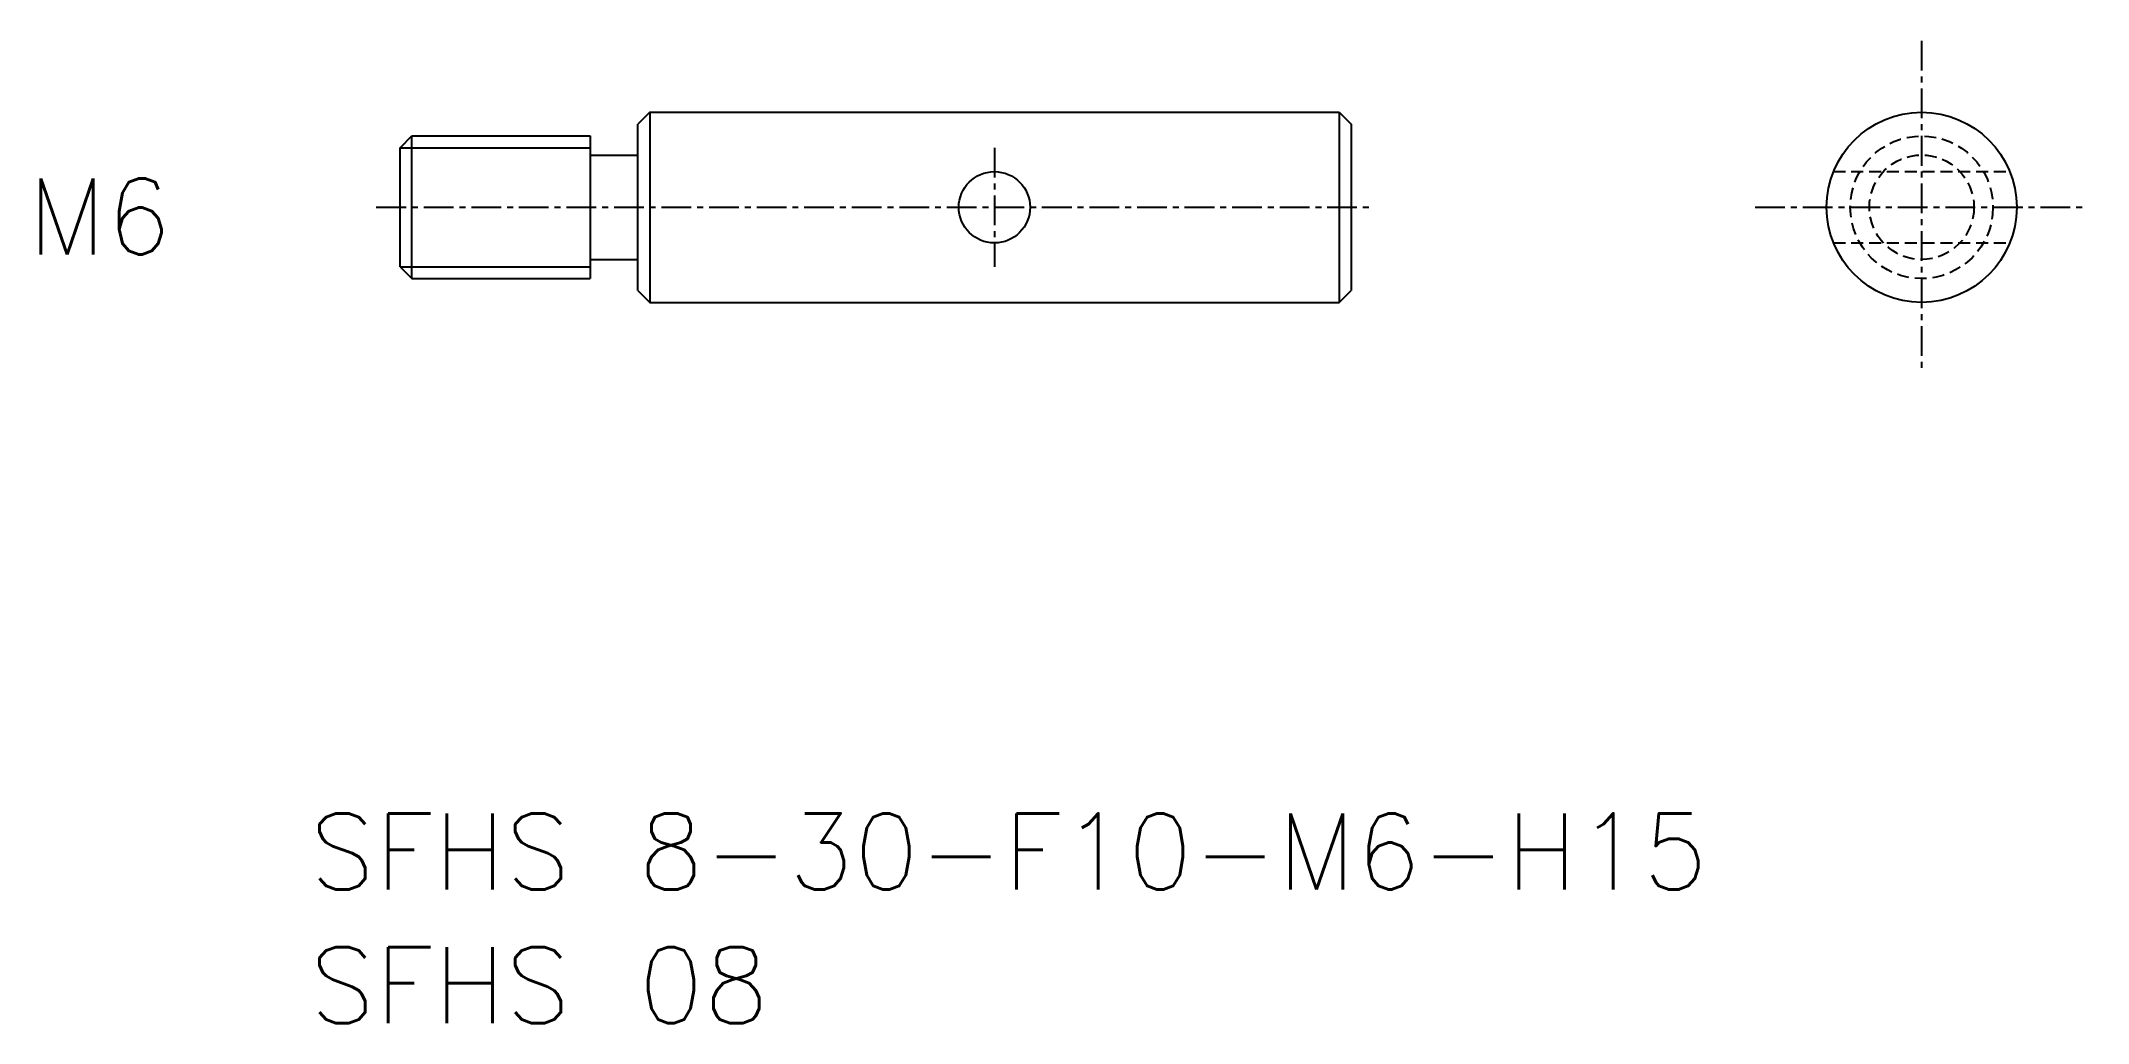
# Model space of a CAD drawing. Extents: x 588.4 to 674.5, y -90.4 to -49.1.
import ezdxf

# ---------------------------------------------------------------- set-up
doc = ezdxf.new("R2010")
doc.units = 0
doc.linetypes.add('CENTER', pattern=[2, 1.25, -0.25, 0.25, -0.25])
doc.linetypes.add('DASHED', pattern=[0.75, 0.5, -0.25])
doc.layers.get('0').update_dxf_attribs({"linetype": 'CONTINUOUS'})
doc.layers.add('CENTER', color=1, linetype='CENTER')
doc.styles.get("Standard").update_dxf_attribs({"font": 'txt.shx'})

msp = doc.modelspace()

# ---------------------------------------------------------------- linework, layer by layer
at = {"color": 7, "linetype": 'CONTINUOUS'}
for p, q in [((613.971, -52.086), (613.471, -52.586)), ((613.971, -52.086), (642.971, -52.086)), ((613.971, -52.086), (613.971, -60.086)), ((642.971, -52.086), (642.971, -60.086)), ((642.971, -52.086), (643.471, -52.586)), ((603.471, -53.586), (603.971, -53.086)), ((603.971, -53.086), (611.471, -53.086)), ((603.971, -59.086), (603.971, -53.086)), ((611.471, -53.086), (611.471, -59.086)), ((613.471, -59.586), (613.471, -52.586)), ((643.471, -52.586), (643.471, -59.586)), ((643.471, -53.336), (643.471, -53.336)), ((603.471, -58.586), (603.471, -53.586)), ((611.471, -53.886), (613.471, -53.886)), ((611.471, -58.286), (613.471, -58.286)), ((603.471, -58.586), (603.971, -59.086)), ((603.971, -59.086), (611.471, -59.086)), ((613.471, -59.586), (613.971, -60.086)), ((613.971, -60.086), (642.971, -60.086)), ((642.971, -60.086), (643.471, -59.586))]:
    msp.add_line(p, q, dxfattribs=at)
at = {"color": 3, "linetype": 'CONTINUOUS'}
for p, q in [((603.471, -53.586), (611.471, -53.586)), ((603.471, -58.586), (611.471, -58.586))]:
    msp.add_line(p, q, dxfattribs=at)
at = {"color": 3, "linetype": 'DASHED'}
for p, q in [((663.763, -54.586), (671.179, -54.586)), ((663.763, -57.586), (671.179, -57.586))]:
    msp.add_line(p, q, dxfattribs=at)
at = {"color": 7, "linetype": 'CONTINUOUS'}
for centre, radius in [((667.471, -56.086), 4), ((628.471, -56.086), 1.5)]:
    msp.add_circle(centre, radius, dxfattribs=at)
at = {"color": 3, "linetype": 'DASHED'}
for radius in [3, 2.2]:
    msp.add_circle((667.471, -56.086), radius, dxfattribs=at)
at = {"layer": 'CENTER', "color": 1, "linetype": 'CENTER'}
for p, q in [((667.471, -49.086), (667.471, -63.086)), ((628.471, -53.586), (628.471, -58.586)), ((602.471, -56.086), (644.471, -56.086)), ((660.471, -56.086), (674.471, -56.086))]:
    msp.add_line(p, q, dxfattribs=at)

# ---------------------------------------------------------------- texts
at = {"color": 7, "linetype": 'CONTINUOUS'}
msp.add_text('M6', height=3.2, dxfattribs=at).set_placement((587.817, -58.073))
for s, p in [('SFHS 8-30-F10-M6-H15', (599.673, -84.791)), ('SFHS 08', (599.673, -90.41))]:
    msp.add_text(s, height=3.2).set_placement(p)

doc.saveas('drawing.dxf')
